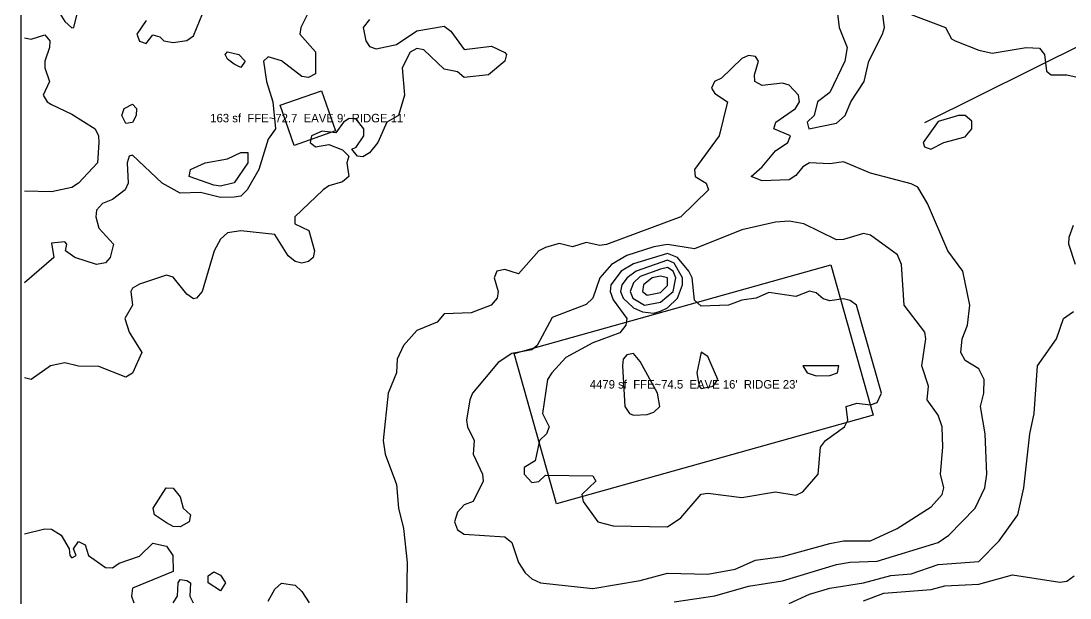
# Model space of a CAD drawing. Extents: x 426033 to 427066, y 1577130 to 1578168.
# Drawn here: x 426050 to 426360, y 1577698.5 to 1577868.9 of the extents above; entities that cross this region are included whole.
import ezdxf
from ezdxf.enums import TextEntityAlignment as Align

# ---------------------------------------------------------------- set-up
doc = ezdxf.new("R2010")
doc.units = 21
doc.header["$MEASUREMENT"] = 0
for name, color, linetype in [('A-BLDG-ANNO', 1, 'Continuous'), ('A-BLDG-FTPT', 1, 'Continuous'), ('C-ROAD-CNTR', 7, 'Continuous'), ('C-TOPO-HALF', 9, 'Continuous'), ('C-TOPO-MAJR', 3, 'Continuous'), ('C-TOPO-MINR', 8, 'Continuous'), ('G-ANNO-ZONE', 6, 'Continuous')]:
    doc.layers.add(name, color=color, linetype=linetype)

msp = doc.modelspace()

# ---------------------------------------------------------------- linework, layer by layer
at = {"layer": 'A-BLDG-FTPT'}
for points, elevation in [([(426130.72, 1577832.14), (426126.56, 1577844.02), (426138.8, 1577848.27), (426142.96, 1577836.39), (426130.72, 1577832.14)], 71.7), ([(426208.24, 1577726.33), (426195.71, 1577770.69), (426289.35, 1577796.82), (426301.84, 1577752.49), (426208.24, 1577726.33)], 73.46)]:
    msp.add_lwpolyline(points, close=True, dxfattribs=dict(at, elevation=elevation))
at = {"layer": 'C-ROAD-CNTR'}
msp.add_lwpolyline([(426785.96, 1577994.24), (426747.16, 1578015.49), (426732.06, 1578022.41), (426713.07, 1578026.85), (426681.29, 1578020.72), (426627.92, 1577993.37), (426540.21, 1577949.78), (426316.98, 1577838.84)], dxfattribs=at)
at = {"layer": 'C-TOPO-HALF'}
for points, elevation in [([(426135, 1577871.51), (426132.69, 1577867), (426132.41, 1577865), (426137, 1577859.72), (426137, 1577853.27), (426135, 1577852.17), (426133, 1577852.46), (426127, 1577857.13), (426123, 1577858.31), (426121.65, 1577857), (426122.51, 1577851), (426124.42, 1577845), (426125.23, 1577837), (426123, 1577833.98), (426120.24, 1577825), (426116.85, 1577819), (426115, 1577817.18), (426113, 1577816.84), (426109, 1577816.74), (426103, 1577818.19), (426097, 1577817.99), (426091.74, 1577821), (426083, 1577829.22), (426081.94, 1577829), (426081.33, 1577827), (426081.72, 1577821), (426080.8, 1577819), (426077, 1577816.14), (426074.05, 1577815), (426072.31, 1577813), (426072.11, 1577811), (426073, 1577807.7), (426077.37, 1577803), (426076.37, 1577799), (426075, 1577797.48), (426072.32, 1577797), (426065.96, 1577799), (426063.2, 1577801), (426063.53, 1577803), (426063, 1577803.61), (426059, 1577803.23), (426059.66, 1577799), (426051, 1577791.56)], 71.5), ([(426061, 1577871.87), (426063, 1577868.77), (426065, 1577866.82), (426065.65, 1577867), (426066.64, 1577871)], 71.5), ([(426086.97, 1577869), (426084.24, 1577865), (426085, 1577862.93), (426087, 1577862.21), (426089, 1577864.82), (426091, 1577864.23), (426092.24, 1577863), (426095, 1577862.56), (426099, 1577863.15), (426101, 1577864.46), (426103.68, 1577871)], 71.5), ([(426291.24, 1577871), (426291.77, 1577867), (426294.1, 1577861), (426293.48, 1577857), (426289, 1577847.79), (426285.4, 1577845), (426284.36, 1577841), (426282.27, 1577839), (426282.85, 1577837), (426291, 1577838.72), (426293.56, 1577841), (426295.18, 1577845), (426299.16, 1577851), (426300.56, 1577857), (426304.62, 1577865), (426305.13, 1577867), (426304.41, 1577873)], 72.5), ([(426313, 1577870.79), (426323.23, 1577867), (426325, 1577863.62), (426326.03, 1577863), (426333, 1577860.26), (426337, 1577859.38), (426347, 1577861.05), (426351, 1577860.88), (426352.47, 1577859), (426353, 1577854.06), (426354.45, 1577853), (426359, 1577852.98), (426363, 1577852.12)], 72.5), ([(426243, 1577697.31), (426255, 1577699.07), (426265, 1577701.98), (426275, 1577703.51), (426291, 1577708.32), (426295, 1577709.08), (426303, 1577709.37), (426321, 1577714.89), (426324.2, 1577717), (426331.98, 1577725), (426334.81, 1577731), (426335.41, 1577735), (426334.87, 1577747), (426333.49, 1577755), (426334.48, 1577759), (426334.58, 1577763), (426333, 1577766.12), (426329, 1577768.63), (426327.68, 1577771), (426328.08, 1577775), (426329.7, 1577779), (426330.36, 1577785), (426328.27, 1577795), (426323.92, 1577801), (426317.88, 1577815), (426315, 1577819.77), (426313, 1577820.83), (426301, 1577823.9), (426293, 1577827.32), (426289, 1577826.71), (426283, 1577826.97), (426281, 1577825.84), (426279, 1577823.23), (426277, 1577822), (426269, 1577821.72), (426265.79, 1577823), (426269, 1577825.76), (426273, 1577830.51), (426276.55, 1577833), (426277.41, 1577835), (426272.46, 1577837), (426273.03, 1577839), (426278.87, 1577843), (426280, 1577845), (426279.71, 1577847), (426277, 1577849.93), (426275, 1577850.51), (426269, 1577849.82), (426266.85, 1577851), (426266.72, 1577853), (426267.89, 1577857), (426267, 1577858.36), (426265, 1577858.73), (426263, 1577857.8), (426257, 1577852.02), (426254.95, 1577851), (426254.02, 1577849), (426255, 1577847.46), (426258.81, 1577845), (426256.35, 1577835), (426249.04, 1577825), (426249.19, 1577823), (426252.45, 1577821), (426253.12, 1577819), (426245, 1577811), (426223, 1577802.89), (426221, 1577802.53), (426217, 1577803.43), (426213, 1577802.15), (426209, 1577803.14), (426205, 1577802.02), (426203, 1577800.99), (426197, 1577794.17), (426193, 1577795.48), (426190.57, 1577795), (426189.81, 1577793), (426190.96, 1577789), (426190.69, 1577787), (426188.93, 1577785), (426183, 1577782.65), (426175, 1577782.4), (426173, 1577779.94), (426167, 1577777.52), (426163, 1577773.04), (426161.15, 1577769), (426160.92, 1577765), (426158.54, 1577759), (426157, 1577745), (426157.61, 1577741), (426161, 1577731.98), (426161.57, 1577725), (426163.07, 1577719), (426164.16, 1577709), (426163.87, 1577697)], 72.5), ([(426299, 1577697.65), (426305, 1577699.92), (426319, 1577700.96), (426323, 1577702.11), (426333, 1577702.59), (426343, 1577705.34), (426357, 1577703.18), (426359, 1577703.43), (426361.23, 1577705)], 71.5)]:
    msp.add_lwpolyline(points, dxfattribs=dict(at, elevation=elevation))
for points, elevation in [([(426318.84, 1577831), (426322.73, 1577833), (426329, 1577834.66), (426330.96, 1577837), (426331, 1577839.28), (426329, 1577840.96), (426327, 1577840.95), (426321, 1577839.15), (426316.58, 1577833), (426317, 1577831.76), (426318.84, 1577831)], 72.5), ([(426220.45, 1577721), (426225, 1577719.74), (426241, 1577719.49), (426245, 1577722.13), (426251, 1577729.14), (426253, 1577729.43), (426263, 1577728.15), (426273, 1577729.86), (426279, 1577728.87), (426281, 1577729.83), (426285.53, 1577735), (426286.29, 1577743), (426287.68, 1577745), (426293.38, 1577749), (426294.34, 1577751), (426293.87, 1577755), (426297, 1577755.98), (426301, 1577755.52), (426303, 1577756.23), (426304.29, 1577759), (426296.84, 1577785), (426295, 1577786.34), (426293, 1577786.84), (426289, 1577786.26), (426287, 1577786.78), (426285, 1577788.55), (426283, 1577789.13), (426279, 1577787.47), (426271, 1577788.7), (426267.25, 1577787), (426263, 1577786.39), (426259.06, 1577785), (426251, 1577784.61), (426249, 1577786.4), (426248.33, 1577793), (426247.32, 1577795), (426244.03, 1577799), (426241, 1577800.26), (426231, 1577797.16), (426227.33, 1577795), (426224.26, 1577791), (426224.1, 1577789), (426225, 1577786.57), (426229.07, 1577781), (426228.75, 1577779), (426227, 1577776.79), (426219, 1577773.85), (426211, 1577769.48), (426206.83, 1577765), (426205.55, 1577763), (426204.06, 1577753), (426206.09, 1577749), (426205.27, 1577747), (426203.19, 1577745), (426201.95, 1577739), (426198.68, 1577737), (426198.69, 1577735), (426201, 1577732.6), (426203, 1577732.89), (426205, 1577734.79), (426219, 1577734.54), (426219.87, 1577733), (426215.75, 1577729), (426216.08, 1577727), (426220.45, 1577721)], 73.5), ([(426234.21, 1577785), (426239, 1577785.81), (426242.72, 1577789), (426243.5, 1577793), (426242.69, 1577795), (426241, 1577796.12), (426239, 1577795.62), (426233, 1577793.42), (426231, 1577791.53), (426229.99, 1577789), (426230.81, 1577787), (426234.21, 1577785)], 74.5)]:
    msp.add_lwpolyline(points, close=True, dxfattribs=dict(at, elevation=elevation))
at = {"layer": 'C-TOPO-MAJR', "elevation": 75}
msp.add_lwpolyline([(426233.64, 1577789), (426235, 1577787.86), (426239, 1577788.68), (426241, 1577790.77), (426241.05, 1577793), (426239, 1577793.49), (426236.5, 1577793), (426233.98, 1577791), (426233.64, 1577789)], close=True, dxfattribs=at)
at = {"layer": 'C-TOPO-MINR'}
for points, elevation in [([(426153, 1577869.28), (426151.13, 1577867), (426151.9, 1577863), (426153, 1577861.32), (426155, 1577860.69), (426161, 1577861.95), (426167, 1577865.94), (426175, 1577867.38), (426177, 1577865.91), (426181, 1577860.49), (426189, 1577861.4), (426193, 1577859.58), (426193.51, 1577859), (426192.98, 1577857), (426188.14, 1577853), (426181, 1577852.18), (426179, 1577853.86), (426175, 1577854.61), (426169, 1577860.34), (426167, 1577860.77), (426165, 1577859.67), (426162.66, 1577855), (426163.35, 1577847), (426161.53, 1577841), (426158.07, 1577839), (426155.44, 1577833), (426153, 1577829.93), (426151, 1577828.8), (426149.47, 1577829), (426147.81, 1577831), (426149, 1577831.63), (426151.33, 1577835), (426151.3, 1577837), (426149, 1577839.84), (426147, 1577840.11), (426145.27, 1577839), (426143, 1577835.83), (426139, 1577836.34), (426135.89, 1577835), (426135.46, 1577833), (426137, 1577831.69), (426141, 1577832.4), (426145, 1577830.85), (426146.91, 1577829), (426146.27, 1577827), (426146.91, 1577823), (426145, 1577821.39), (426141, 1577820.24), (426139.3, 1577819), (426130.89, 1577811), (426130.94, 1577809), (426135.01, 1577807), (426136.75, 1577801), (426136.38, 1577799), (426135, 1577797.84), (426133, 1577797.39), (426131, 1577797.81), (426129, 1577799.48), (426125, 1577805.87), (426115, 1577806.88), (426111, 1577806.28), (426109, 1577804.43), (426107.08, 1577801), (426103.57, 1577789), (426101.86, 1577787), (426101, 1577786.79), (426099, 1577788.2), (426095, 1577793.24), (426093, 1577793.84), (426085, 1577791.16), (426083, 1577789.93), (426082.47, 1577789), (426082.94, 1577785), (426080.65, 1577781), (426081.96, 1577777), (426085.69, 1577771), (426083, 1577764.89), (426081, 1577763.69), (426073, 1577766.83), (426067, 1577766.9), (426063, 1577767.91), (426058.69, 1577767), (426053, 1577762.99), (426051, 1577763.45)], 72), ([(426051, 1577863.9), (426053, 1577863.53), (426057, 1577864.75), (426058.5, 1577863), (426058.44, 1577861), (426057.01, 1577857), (426057.03, 1577855), (426058.4, 1577851), (426056.54, 1577847), (426057.76, 1577845), (426059, 1577844.2), (426065, 1577841.4), (426071.96, 1577837), (426072.92, 1577835), (426072.99, 1577833), (426072.66, 1577827), (426067, 1577821.01), (426065, 1577819.69), (426059, 1577818.41), (426051, 1577818.61)], 71), ([(426361.6, 1577797), (426359.68, 1577803), (426359.71, 1577805), (426361, 1577808.62)], 72), ([(426277, 1577696.89), (426283, 1577699.61), (426289, 1577701.39), (426299, 1577702.98), (426307, 1577705.12), (426313, 1577705.57), (426321, 1577708.37), (426333, 1577709.26), (426339, 1577715.34), (426344.56, 1577723), (426346.3, 1577731), (426348.07, 1577747), (426349.34, 1577753), (426350.35, 1577767), (426356.03, 1577775), (426358.02, 1577781), (426361, 1577783.05)], 72), ([(426051, 1577717.38), (426057, 1577718.88), (426059, 1577718.79), (426061.86, 1577717), (426064.24, 1577713), (426064.39, 1577711), (426065, 1577710.36), (426066.3, 1577711), (426065.56, 1577713), (426067, 1577715.2), (426069, 1577714.16), (426069.91, 1577711), (426075, 1577707.53), (426077, 1577707.43), (426079, 1577708.73), (426085, 1577710.85), (426089, 1577714.67), (426093, 1577713.74), (426094.91, 1577711), (426095, 1577706.31), (426083, 1577701.39), (426082.61, 1577699), (426083.33, 1577697)], 72), ([(426095, 1577697.04), (426096.25, 1577699), (426096.44, 1577703), (426097, 1577703.95), (426099, 1577703.6), (426100.1, 1577703), (426099.87, 1577699), (426100.87, 1577697)], 72), ([(426123, 1577697.56), (426125, 1577701.1), (426127, 1577702.89), (426131, 1577702.27), (426133, 1577700.41), (426135.13, 1577697)], 72)]:
    msp.add_lwpolyline(points, dxfattribs=dict(at, elevation=elevation))
for points, elevation in [([(426113, 1577856.14), (426111, 1577857.6), (426110.33, 1577859), (426111, 1577859.79), (426114.42, 1577859), (426116.25, 1577857), (426115, 1577855.16), (426113, 1577856.14)], 71), ([(426081, 1577838.65), (426079.85, 1577841), (426080.49, 1577843), (426083, 1577844.32), (426084.14, 1577843), (426084.04, 1577841), (426083, 1577838.87), (426081, 1577838.65)], 71), ([(426107, 1577820.38), (426099.69, 1577823), (426100.11, 1577825), (426104.4, 1577827), (426111, 1577828.17), (426115, 1577830), (426117, 1577830.06), (426117.08, 1577827), (426113, 1577821.06), (426109, 1577820.12), (426107, 1577820.38)], 71), ([(426203.51, 1577703), (426219, 1577701.25), (426233, 1577703.69), (426241, 1577705.83), (426253, 1577705.53), (426261, 1577707), (426267, 1577709.64), (426275, 1577710.69), (426289, 1577714.6), (426293, 1577715.39), (426301, 1577715.39), (426308.89, 1577719), (426319, 1577725.42), (426322.2, 1577729), (426322.74, 1577731), (426321.75, 1577735), (426322.43, 1577743), (426322.23, 1577749), (426321, 1577752.44), (426317.75, 1577757), (426318.13, 1577761), (426316.17, 1577767), (426317.35, 1577775), (426317.12, 1577777), (426311.01, 1577785), (426310.22, 1577797), (426309, 1577799.8), (426301, 1577805.58), (426299, 1577806.07), (426293, 1577804.3), (426291, 1577804.26), (426281.29, 1577809), (426277, 1577809.75), (426273, 1577809.44), (426263, 1577807.22), (426249, 1577801.55), (426241, 1577802.85), (426237, 1577802.17), (426229, 1577799.64), (426224.52, 1577797), (426221.09, 1577793), (426219.02, 1577787), (426217, 1577785.14), (426207, 1577781.3), (426202.49, 1577773), (426201, 1577771.77), (426195, 1577770.65), (426191, 1577768.06), (426183.39, 1577759), (426182.59, 1577757), (426181.66, 1577751), (426181.96, 1577749), (426183.88, 1577745), (426183.65, 1577741), (426186.36, 1577735), (426186.59, 1577733), (426183.59, 1577727), (426181, 1577725.95), (426179, 1577723.87), (426178.1, 1577721), (426179, 1577718.61), (426181, 1577717.28), (426193, 1577716.57), (426195, 1577714.88), (426196.99, 1577709), (426199, 1577705.88), (426201, 1577704.11), (426203.51, 1577703)], 73), ([(426233.66, 1577783), (426237, 1577782.64), (426239, 1577783.23), (426241, 1577784.17), (426243.97, 1577787), (426245.47, 1577791), (426245.43, 1577793), (426243, 1577797.4), (426241, 1577798.21), (426231.82, 1577795), (426229.1, 1577793), (426227.58, 1577791), (426227.13, 1577789), (426227.93, 1577787), (426231, 1577784.17), (426233.66, 1577783)], 74), ([(426229.83, 1577753), (426231, 1577752.44), (426235, 1577752.63), (426237, 1577753.32), (426238.79, 1577755), (426238.05, 1577759), (426233, 1577768.34), (426231, 1577770.71), (426229, 1577770.32), (426227.98, 1577769), (426227.72, 1577767), (426228.48, 1577755), (426229.83, 1577753)], 74), ([(426250.43, 1577761), (426251, 1577760.36), (426254.51, 1577761), (426255.87, 1577763), (426253, 1577769.8), (426251, 1577771.09), (426249.71, 1577765), (426250.43, 1577761)], 74), ([(426282.3, 1577765), (426285, 1577764.12), (426289, 1577764.14), (426291.25, 1577765), (426291.7, 1577767), (426281, 1577767.01), (426282.3, 1577765)], 74), ([(426093, 1577720.65), (426089.41, 1577723), (426089.09, 1577725), (426092.9, 1577731), (426095, 1577730.95), (426097, 1577728.36), (426097.96, 1577725), (426100.09, 1577723), (426099.72, 1577721), (426097, 1577719.51), (426095, 1577719.56), (426093, 1577720.65)], 72), ([(426109, 1577700.58), (426105.31, 1577703), (426105.27, 1577705), (426107, 1577706.2), (426109, 1577705.22), (426110.43, 1577703), (426109, 1577700.58)], 72)]:
    msp.add_lwpolyline(points, close=True, dxfattribs=dict(at, elevation=elevation))
at = {"layer": 'G-ANNO-ZONE'}
msp.add_lwpolyline([(427050, 1577150), (427050, 1578150), (426050, 1578150), (426050, 1577150), (427050, 1577150)], close=True, dxfattribs=at)

# ---------------------------------------------------------------- texts
at = {"layer": 'A-BLDG-ANNO'}
for s, p in [("163 sf  FFE~72.7  EAVE 9'  RIDGE 11'", (426134.76, 1577840.2)), ("4479 sf  FFE~74.5  EAVE 16'  RIDGE 23'", (426248.78, 1577761.58))]:
    msp.add_text(s, height=2.5, dxfattribs=at).set_placement(p, align=Align.MIDDLE_CENTER)

doc.saveas('drawing.dxf')
